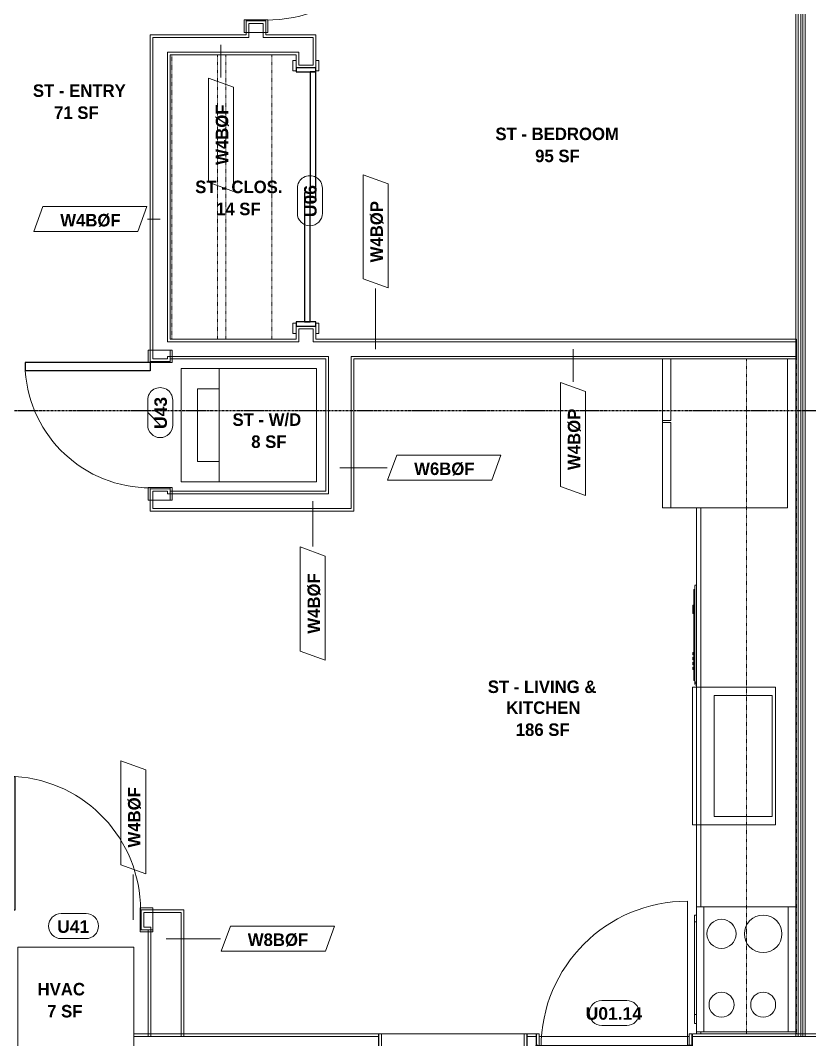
# Model space of a CAD drawing. Header units: inches. Extents: x -4058 to -1781, y 9814 to 12264.
# Drawn here: x -3126.1 to -2936.6, y 10016.3 to 10260.9 of the extents above; entities that cross this region are included whole.
import ezdxf

# ---------------------------------------------------------------- set-up
doc = ezdxf.new("R2010")
doc.units = ezdxf.units.IN
doc.header["$MEASUREMENT"] = 0
doc.linetypes.add('Dash', pattern=[0.25, 0.125, -0.125])
doc.linetypes.add('Grid Line 1_2_', pattern=[0.875, 0.5, -0.125, 0.125, -0.125])
for name, color, linetype, lineweight in [('0-1', 7, 'Continuous', 5), ('0-2', 7, 'Continuous', 9), ('A-AREA-IDEN', 2, 'Continuous', 9), ('A-DETL-GENF-HDLN-1', 7, 'Dash', 9), ('A-DETL-GENF-HDLN-2', 1, 'Continuous', 18), ('A-DOOR-1', 7, 'Continuous', 9), ('A-DOOR-2', 10, 'Continuous', 30), ('A-DOOR-3', 31, 'Continuous', 9), ('A-DOOR-4', 31, 'Continuous', 30), ('A-DOOR-FRAM-1', 7, 'Continuous', 9), ('A-DOOR-FRAM-2', 10, 'Continuous', 30), ('A-DOOR-FRAM-3', 31, 'Continuous', 30), ('A-DOOR-GLAZ-1', 7, 'Continuous', 9), ('A-DOOR-IDEN', 31, 'Continuous', 9), ('A-FLOR-2', 192, 'Continuous', 9), ('A-GENM-1', 7, 'Continuous', 9), ('A-GLAZ', 151, 'Continuous', 18), ('A-GLAZ-1', 10, 'Continuous', 30), ('A-GLAZ-2', 7, 'Continuous', 9), ('A-WALL', 113, 'Continuous', 18), ('A-WALL-1', 7, 'Continuous', 9), ('A-WALL-2', 250, 'Continuous', 18), ('A-WALL-3', 113, 'Continuous', 9), ('A-WALL-IDEN', 211, 'Continuous', 9), ('I-WALL-1', 7, 'Continuous', 9), ('I-WALL-2', 2, 'Continuous', 9), ('P-SANR-FIXT', 6, 'Continuous', 9), ('Q-CASE', 31, 'Continuous', 9), ('Q-CASE-HDLN', 31, 'Dash', 9), ('Q-SPCQ', 91, 'Continuous', 9), ('S-GRID-1', 1, 'Grid Line 1_2_', 30)]:
    doc.layers.add(name, color=color, linetype=linetype, lineweight=lineweight)
doc.styles.add('Arial_B', font='arialbd.ttf', dxfattribs={"height": 3})
doc.styles.add('Century Gothic_B_1', font='GOTHICB.TTF', dxfattribs={"height": 3})

# ---------------------------------------------------------------- blocks, each defined once
blk = doc.blocks.new('Window-Double_Hung-Marvin-Essential - 1-WIDE _TEMP ALL_ ESDH3066-3454280-UNIT PLANS - 1ST FLOOR')
at = {"layer": 'A-DETL-GENF-HDLN-1'}
blk.add_line((16.1, -3.97), (-16.5, -3.97), dxfattribs=at)
at = {"layer": 'A-DETL-GENF-HDLN-2'}
for p, q in [((-17.13, 4.44), (-17.75, 4.44)), ((-17.13, -0.91), (-17.13, 4.44)), ((17.12, 4.44), (17.75, 4.44)), ((17.12, 4.44), (17.12, -0.91)), ((-16.72, -0.94), (-17.75, -0.94)), ((-17.75, -4.03), (-17.75, -0.94)), ((-16.72, -3.52), (-16.72, -0.94)), ((-16.56, -1.28), (-15.34, -1.28)), ((-16.56, -1.28), (-16.56, -2.22)), ((-15.34, -2.22), (-16.56, -2.22)), ((-15.28, -1.4), (-15.94, -1.4)), ((-15.94, -1.4), (-15.94, -2.12)), ((-15.94, -2.12), (-15.28, -2.12)), ((-15.84, -1.41), (-15.84, -2.1)), ((-15.54, -1.54), (-15.54, -1.98)), ((-15.34, -1.28), (-15.28, -1.34)), ((-15.34, -2.22), (-15.28, -2.16)), ((-15.28, -1.34), (-15.28, -1.4)), ((-15.28, -2.12), (-15.28, -2.16)), ((15.34, -1.28), (15.28, -1.34)), ((15.28, -1.34), (15.28, -1.4)), ((15.28, -1.4), (15.94, -1.4)), ((15.28, -2.12), (15.28, -2.16)), ((15.94, -2.12), (15.28, -2.12)), ((15.34, -2.22), (15.28, -2.16)), ((16.56, -1.28), (15.34, -1.28)), ((15.34, -2.22), (16.56, -2.22)), ((15.54, -1.54), (15.54, -1.98)), ((15.84, -1.41), (15.84, -2.1)), ((15.94, -1.4), (15.94, -2.12)), ((16.56, -1.28), (16.56, -2.22)), ((16.72, -3.52), (16.72, -0.94)), ((16.72, -0.94), (17.75, -0.94)), ((17.75, -4.03), (17.75, -0.94)), ((-19.25, -2.98), (-19.25, -2.94)), ((-19.25, -2.94), (-17.9, -2.94)), ((-17.75, -2.98), (-19.25, -2.98)), ((-17.9, -2.94), (-17.9, -2.83)), ((-17.9, -2.83), (-17.75, -2.83)), ((-17.75, -4.03), (-17.16, -4.03)), ((-17.08, -3.62), (-17.16, -4.03)), ((-17.08, -3.62), (-16.19, -3.62)), ((-16.85, -4), (-16.85, -3.62)), ((-16.3, -4), (-16.85, -4)), ((-16.38, -3.52), (-16.72, -3.52)), ((-16.56, -2.5), (-15.34, -2.5)), ((-16.56, -2.5), (-16.56, -3.44)), ((-15.34, -3.44), (-16.56, -3.44)), ((-16.38, -3.62), (-16.38, -3.52)), ((-16.18, -3.76), (-16.3, -3.76)), ((-16.3, -3.76), (-16.3, -4)), ((-16.19, -3.62), (-16.19, -3.72)), ((-16.19, -3.72), (-16.1, -3.72)), ((-16.18, -3.97), (-16.18, -3.76)), ((-16.18, -3.97), (-16.1, -3.97)), ((-16.1, -3.72), (-16.1, -3.97)), ((-15.28, -2.62), (-15.94, -2.62)), ((-15.94, -2.62), (-15.94, -3.34)), ((-15.94, -3.34), (-15.28, -3.34)), ((-15.84, -2.63), (-15.84, -3.32)), ((-15.54, -2.76), (-15.54, -3.2)), ((-15.34, -2.5), (-15.28, -2.56)), ((-15.34, -3.44), (-15.28, -3.38)), ((-15.28, -2.56), (-15.28, -2.62)), ((-15.28, -3.34), (-15.28, -3.38)), ((15.34, -2.5), (15.28, -2.56)), ((15.28, -2.56), (15.28, -2.62)), ((15.28, -2.62), (15.94, -2.62)), ((15.28, -3.34), (15.28, -3.38)), ((15.94, -3.34), (15.28, -3.34)), ((15.34, -3.44), (15.28, -3.38)), ((16.56, -2.5), (15.34, -2.5)), ((15.34, -3.44), (16.56, -3.44)), ((15.54, -2.76), (15.54, -3.2)), ((15.84, -2.63), (15.84, -3.32)), ((15.94, -2.62), (15.94, -3.34)), ((16.19, -3.72), (16.1, -3.72)), ((16.1, -3.72), (16.1, -3.97)), ((16.18, -3.97), (16.1, -3.97)), ((16.18, -3.97), (16.18, -3.76)), ((16.18, -3.76), (16.3, -3.76)), ((17.08, -3.62), (16.19, -3.62)), ((16.19, -3.62), (16.19, -3.72)), ((16.3, -3.76), (16.3, -4)), ((16.3, -4), (16.85, -4)), ((16.38, -3.62), (16.38, -3.52)), ((16.38, -3.52), (16.72, -3.52)), ((16.56, -2.5), (16.56, -3.44)), ((16.85, -4), (16.85, -3.62)), ((17.08, -3.62), (17.16, -4.03)), ((17.75, -4.03), (17.16, -4.03)), ((17.9, -2.83), (17.75, -2.83)), ((17.75, -2.98), (19.25, -2.98)), ((17.9, -2.94), (17.9, -2.83)), ((19.25, -2.94), (17.9, -2.94)), ((19.25, -2.98), (19.25, -2.94))]:
    blk.add_line(p, q, dxfattribs=at)
at = {"layer": 'A-GLAZ'}
for p, q in [((15.84, -1.41), (-15.84, -1.41)), ((15.84, -1.54), (-15.84, -1.54)), ((15.84, -1.98), (-15.84, -1.98)), ((15.84, -2.1), (-15.84, -2.1)), ((15.84, -2.63), (-15.84, -2.63)), ((15.84, -2.76), (-15.84, -2.76)), ((15.84, -3.2), (-15.84, -3.2)), ((15.84, -3.32), (-15.84, -3.32))]:
    blk.add_line(p, q, dxfattribs=at)
at = {"layer": 'A-GLAZ-1'}
for p, q in [((-17.75, -0.91), (-17.75, 4.44)), ((17.75, 4.44), (17.75, -0.91)), ((-17.75, -4.03), (-17.75, -0.94)), ((17.75, -0.94), (17.75, -4.03))]:
    blk.add_line(p, q, dxfattribs=at)
at = {"layer": 'A-GLAZ-2'}
for p, q in [((-17.75, 4.44), (17.75, 4.44)), ((-17.75, -0.94), (17.75, -0.94)), ((17.75, -4.03), (-17.75, -4.03)), ((17.75, -4.44), (19.62, -4.44)), ((17.75, -4.5), (17.75, -4.44)), ((19.62, -4.5), (17.75, -4.5)), ((19.62, -4.44), (19.62, -4.5))]:
    blk.add_line(p, q, dxfattribs=at)
blk = doc.blocks.new('Bayer Built Door - VISTAGRANDE FLUSH _RH_ - 37-1_2__ x 81-3_4__ - 1ST FLOOR 2-3442498-UNIT PLANS - 1ST FLOOR')
at = {"layer": 'A-DOOR-1'}
blk.add_line((17.56, 1.16), (17.56, 36.28), dxfattribs=at)
blk.add_arc((17.56, 1.16), 35.12, 90, 180, dxfattribs=at)
at = {"layer": 'A-DOOR-2'}
for p, q in [((-17.56, 0.09), (-17.56, 1.16)), ((-17.56, 1.16), (-13.13, 1.16)), ((-16.95, 0.08), (-17.56, 0.09)), ((-16.95, -0.56), (-16.95, 0.08)), ((-13.87, 1.16), (-13.87, -0.16)), ((-13.87, 1.16), (-13.87, 1.09)), ((-13.87, 1.09), (-13.36, 1.09)), ((-13.13, 0.59), (-13.87, 0.59)), ((-13.36, 1.09), (-13.16, 0.84)), ((-13.16, 0.84), (-13.13, 0.66)), ((13.12, 1.16), (-13.13, 1.16)), ((-13.13, 0.66), (-13.13, 0.59)), ((13.16, 0.84), (13.12, 0.66)), ((13.12, 0.66), (13.12, 0.59)), ((13.12, 0.59), (13.87, 0.59)), ((17.56, 1.16), (13.12, 1.16)), ((13.36, 1.09), (13.16, 0.84)), ((13.87, 1.09), (13.36, 1.09)), ((13.87, 1.16), (13.87, -0.16)), ((13.87, 1.16), (13.87, 1.09)), ((16.95, 0.08), (17.56, 0.09)), ((16.95, -0.56), (16.95, 0.08)), ((17.56, 0.09), (17.56, 1.16)), ((-16.95, -0.56), (-13.13, -0.56)), ((-13.87, -0.16), (-13.13, -0.16)), ((-13.13, -0.25), (-13.16, -0.56)), ((13.12, -0.56), (-13.13, -0.56)), ((-13.13, -0.16), (-13.13, -0.25)), ((13.12, -0.16), (13.12, -0.25)), ((13.87, -0.16), (13.12, -0.16)), ((13.12, -0.25), (13.16, -0.56)), ((16.95, -0.56), (13.12, -0.56))]:
    blk.add_line(p, q, dxfattribs=at)
at = {"layer": 'A-DOOR-FRAM-1'}
for p, q in [((-18.63, 4.44), (-18, 4.44)), ((-18.63, 1.62), (-18.63, 4.44)), ((-18, 4.44), (-18, 1.62)), ((18, 4.44), (18.62, 4.44)), ((18, 1.62), (18, 4.44)), ((18.62, 4.44), (18.62, 1.62)), ((-18, 1.62), (-18.63, 1.62)), ((18.62, 1.62), (18, 1.62))]:
    blk.add_line(p, q, dxfattribs=at)
at = {"layer": 'A-DOOR-FRAM-2'}
for p, q in [((-18.75, -4.25), (-18.75, 1.62)), ((-18.75, 1.62), (-17.72, 1.62)), ((-18.37, 1.62), (-18.75, 1.62)), ((-18.75, 1.62), (-18.63, 1.62)), ((-18, 1.62), (18, 1.62)), ((-17.72, 1.62), (-17.72, -0.16)), ((17.72, 1.62), (17.72, -0.16)), ((18.75, 1.62), (17.72, 1.62)), ((18.62, 1.62), (18.75, 1.62)), ((18.75, -4.25), (18.75, 1.62)), ((-17.72, -0.16), (-17.14, -0.16)), ((-16.69, -1.73), (-17.38, -1.89)), ((-17.38, -1.89), (-17.38, -2.89)), ((-17.14, -0.16), (-17.14, -0.59)), ((-17.14, -0.59), (-16.69, -0.59)), ((-16.69, -0.59), (-16.69, -1.73)), ((17.14, -0.59), (16.69, -0.59)), ((16.69, -0.59), (16.69, -1.73)), ((16.69, -1.73), (17.38, -1.89)), ((17.14, -0.16), (17.14, -0.59)), ((17.72, -0.16), (17.14, -0.16)), ((17.38, -1.89), (17.38, -2.89)), ((-20.38, -2.94), (-18.75, -2.94)), ((-18.75, -4.25), (-17.72, -4.25)), ((-17.38, -2.89), (-17.72, -3.13)), ((-17.72, -3.13), (-17.72, -4.25)), ((17.38, -2.89), (17.72, -3.13)), ((17.72, -3.13), (17.72, -4.25)), ((18.75, -4.25), (17.72, -4.25)), ((20.37, -2.94), (18.75, -2.94))]:
    blk.add_line(p, q, dxfattribs=at)
at = {"layer": 'A-DOOR-GLAZ-1'}
for p, q in [((-13.87, 0.44), (-13.13, 0.44)), ((-13.66, 0), (-13.66, 0.44)), ((13.12, 0.59), (-13.13, 0.59)), ((13.12, 0.44), (-13.13, 0.44)), ((13.87, 0.44), (13.12, 0.44)), ((13.66, 0), (13.66, 0.44)), ((-13.13, 0), (-13.87, 0)), ((13.12, 0), (-13.13, 0)), ((13.12, -0.16), (-13.13, -0.16)), ((13.12, 0), (13.87, 0))]:
    blk.add_line(p, q, dxfattribs=at)
blk = doc.blocks.new('V-Series_EWC4_SPVU_RFA_2015 - 1ST FLOOR-2484708-UNIT PLANS - 1ST FLOOR')
at = {"layer": 'A-GENM-1'}
for p, q in [((-3126.69, 12090.69), (-3127.25, 12090.69)), ((-3127.25, 12090.69), (-3127.25, 12089.69)), ((-3127.25, 12089.69), (-3126.69, 12089.69)), ((-3098.81, 12090.69), (-3126.69, 12090.69)), ((-3126.69, 12090.69), (-3126.69, 12089.69)), ((-3126.69, 12089.69), (-3126.69, 12090.69)), ((-3126.69, 12089.69), (-3098.81, 12089.69)), ((-3126.69, 12089.69), (-3126.69, 12060.25)), ((-3126.25, 12089.69), (-3126.69, 12089.69)), ((-3126.25, 12088.69), (-3126.25, 12089.69)), ((-3122.95, 12089.69), (-3123.45, 12089.69)), ((-3123.45, 12089.69), (-3123.45, 12088.69)), ((-3122.95, 12088.69), (-3122.95, 12089.69)), ((-3119.47, 12089.69), (-3119.97, 12089.69)), ((-3119.97, 12089.69), (-3119.97, 12088.69)), ((-3119.47, 12088.69), (-3119.47, 12089.69)), ((-3115.98, 12089.69), (-3116.48, 12089.69)), ((-3116.48, 12089.69), (-3116.48, 12088.69)), ((-3115.98, 12088.69), (-3115.98, 12089.69)), ((-3112.5, 12089.69), (-3113, 12089.69)), ((-3113, 12089.69), (-3113, 12088.69)), ((-3112.5, 12088.69), (-3112.5, 12089.69)), ((-3109.01, 12089.69), (-3109.51, 12089.69)), ((-3109.51, 12089.69), (-3109.51, 12088.69)), ((-3109.01, 12088.69), (-3109.01, 12089.69)), ((-3105.53, 12089.69), (-3106.03, 12089.69)), ((-3106.03, 12089.69), (-3106.03, 12088.69)), ((-3105.53, 12088.69), (-3105.53, 12089.69)), ((-3102.05, 12089.69), (-3102.55, 12089.69)), ((-3102.55, 12089.69), (-3102.55, 12088.69)), ((-3102.05, 12088.69), (-3102.05, 12089.69)), ((-3098.81, 12089.69), (-3099.25, 12089.69)), ((-3099.25, 12089.69), (-3099.25, 12088.69)), ((-3098.81, 12089.69), (-3098.81, 12090.69)), ((-3098.25, 12090.69), (-3098.81, 12090.69)), ((-3098.81, 12090.69), (-3098.81, 12089.69)), ((-3098.81, 12089.69), (-3098.25, 12089.69)), ((-3098.81, 12060.25), (-3098.81, 12089.69)), ((-3098.25, 12089.69), (-3098.25, 12090.69)), ((-3123.45, 12088.69), (-3126.25, 12088.69)), ((-3119.97, 12088.69), (-3122.95, 12088.69)), ((-3116.48, 12088.69), (-3119.47, 12088.69)), ((-3113, 12088.69), (-3115.98, 12088.69)), ((-3109.51, 12088.69), (-3112.5, 12088.69)), ((-3106.03, 12088.69), (-3109.01, 12088.69)), ((-3102.55, 12088.69), (-3105.53, 12088.69)), ((-3099.25, 12088.69), (-3102.05, 12088.69)), ((-3126.69, 12060.25), (-3098.81, 12060.25))]:
    blk.add_line(p, q, dxfattribs=at)
blk = doc.blocks.new('CTR - 1st Phase - Shell_rvt-1-UNIT PLANS - 1ST FLOOR')
at = {"layer": 'A-WALL-1'}
for p, q in [((-3040.02, 10017.71), (-3098.81, 10017.71)), ((-3098.81, 10017.71), (-3098.81, 10010.59)), ((-3002.27, 10017.71), (-3004.52, 10017.71)), ((-3002.27, 10008.84), (-3002.27, 10017.71)), ((-2906.27, 10017.71), (-2964.77, 10017.71)), ((-2964.77, 10017.71), (-2964.77, 10008.84))]:
    blk.add_line(p, q, dxfattribs=at)
at = {"layer": 'A-WALL-2'}
for p, q in [((-3040.02, 10017.09), (-3098.81, 10017.09)), ((-3002.27, 10017.09), (-3004.52, 10017.09)), ((-2906.27, 10017.09), (-2964.77, 10017.09))]:
    blk.add_line(p, q, dxfattribs=at)
at = {"layer": '0-2'}
for name, p in [('Bayer Built Door - VISTAGRANDE FLUSH _RH_ - 37-1_2__ x 81-3_4__ - 1ST FLOOR 2-3442498-UNIT PLANS - 1ST FLOOR', (-2983.52, 10013.28)), ('Window-Double_Hung-Marvin-Essential - 1-WIDE _TEMP ALL_ ESDH3066-3454280-UNIT PLANS - 1ST FLOOR', (-3022.27, 10013.28))]:
    blk.add_blockref(name, p, dxfattribs=at)
at = {"layer": '0-2', "rotation": 180}
blk.add_blockref('V-Series_EWC4_SPVU_RFA_2015 - 1ST FLOOR-2484708-UNIT PLANS - 1ST FLOOR', (-6225.5, 22098.78), dxfattribs=at)
blk = doc.blocks.new('CTR - 1st Phase - Common Walls_rvt-1-UNIT PLANS - 1ST FLOOR')
at = {"layer": 'A-WALL-2'}
for p, q in [((-2939.34, 10017.09), (-2939.34, 10373.41)), ((-2938.71, 10017.09), (-2938.71, 10373.41)), ((-2938.21, 10017.09), (-2938.21, 10373.41)), ((-2937.71, 10017.09), (-2937.71, 10373.41))]:
    blk.add_line(p, q, dxfattribs=at)
at = {"layer": 'I-WALL-1'}
for p, q in [((-2939.96, 10334.66), (-2939.96, 10017.09)), ((-2939.96, 10017.09), (-2931.09, 10017.09))]:
    blk.add_line(p, q, dxfattribs=at)
blk = doc.blocks.new('CTR - 1st Phase - Structure_rvt-1-UNIT PLANS - 1ST FLOOR')
at = {"layer": 'S-GRID-1'}
blk.add_line((-1781.27, 10167.19), (-4041.78, 10167.19), dxfattribs=at)
blk = doc.blocks.new('SLIDING - FLUSH - SLIDING - FLUSH - 5-0 x 6-8-3934327-UNIT PLANS - 1ST FLOOR')
at = {"layer": 'A-DOOR-3'}
for p, q in [((-30.25, 3), (-32.75, 3)), ((-32.75, 3), (-32.75, 2.25)), ((-30.25, 2.25), (-30.25, 3)), ((30.25, 3), (30.25, 2.25)), ((32.75, 3), (30.25, 3)), ((32.75, 2.25), (32.75, 3)), ((-32.75, 2.25), (-30.25, 2.25)), ((30.25, 2.25), (32.75, 2.25)), ((-30.25, -2.5), (-32.75, -2.5)), ((-32.75, -2.5), (-32.75, -3.25)), ((-32.75, -3.25), (-30.25, -3.25)), ((-30.25, -3.25), (-30.25, -2.5)), ((32.75, -2.5), (30.25, -2.5)), ((30.25, -2.5), (30.25, -3.25)), ((30.25, -3.25), (32.75, -3.25)), ((32.75, -3.25), (32.75, -2.5))]:
    blk.add_line(p, q, dxfattribs=at)
at = {"layer": 'A-DOOR-4'}
for p, q in [((1, 2.25), (-30, 2.25)), ((-30, 2.25), (-30, 0.87)), ((-30, 0.87), (1, 0.87)), ((30, 0.87), (-1, 0.87)), ((-1, 0.87), (-1, -0.5)), ((1, 0.87), (1, 2.25)), ((30, -0.5), (30, 0.87)), ((-1, -0.5), (30, -0.5))]:
    blk.add_line(p, q, dxfattribs=at)
at = {"layer": 'A-DOOR-FRAM-3'}
for p, q in [((-30, 2.25), (-31, 2.25)), ((-31, 2.25), (-31, -2.5)), ((-30, -2.5), (-30, 2.25)), ((31, 2.25), (30, 2.25)), ((30, 2.25), (30, -2.5)), ((31, -2.5), (31, 2.25)), ((-31, -2.5), (-30, -2.5)), ((30, -2.5), (31, -2.5))]:
    blk.add_line(p, q, dxfattribs=at)
blk = doc.blocks.new('SWING - SINGLE - FLUSH - SWING - FLUSH - 2-10 x 6-8 - PRIVACY-V37-UNIT PLANS - 1ST FLOOR')
at = {"layer": 'A-DOOR-3'}
for p, q in [((-20, 2.37), (-20, 2.87)), ((-20, 2.87), (-17, 2.87)), ((-17, 2.87), (-17, 2.37)), ((17, 2.37), (17, 2.87)), ((17, 2.87), (20, 2.87)), ((20, 2.87), (20, 2.37)), ((-20, 2.37), (-17, 2.37)), ((-20, -2.88), (-20, 2.37)), ((-17, 2.37), (-20, 2.37)), ((-17, 2.37), (-17, -2.88)), ((17, 2.37), (20, 2.37)), ((17, -2.88), (17, 2.37)), ((20, 2.37), (17, 2.37)), ((20, 2.37), (20, -2.88)), ((-17, -2.88), (-20, -2.88)), ((20, -2.88), (17, -2.88))]:
    blk.add_line(p, q, dxfattribs=at)
blk.add_arc((17, -2.38), 34.07, 180, 266.6343, dxfattribs=at)
at = {"layer": 'A-DOOR-4'}
for p, q in [((15, -2.38), (15, -36.38)), ((17, -2.38), (15, -2.38)), ((17, -2.38), (17, -36.38)), ((17, -36.38), (15, -36.38))]:
    blk.add_line(p, q, dxfattribs=at)
blk = doc.blocks.new('OD_CW_Closet - OD_CW_Closet-3786619-UNIT PLANS - 1ST FLOOR')
at = {"layer": 'Q-CASE-HDLN'}
for p, q in [((68.99, 24), (0.74, 24)), ((0.74, 24), (0.74, 0)), ((68.99, 0), (68.99, 24)), ((0.74, 13), (68.99, 13)), ((0.74, 11), (68.99, 11)), ((0.74, 0), (68.99, 0))]:
    blk.add_line(p, q, dxfattribs=at)
blk = doc.blocks.new('SWING - SINGLE - FLUSH - SWING - FLUSH - 2-6 x 6-8 - PASSAGE-4346080-UNIT PLANS - 1ST FLOOR')
at = {"layer": 'A-DOOR-3'}
for p, q in [((-15, 2.875), (-18, 2.875)), ((-18, 2.875), (-18, -2.375)), ((-15, -2.375), (-15, 2.875)), ((18, 2.875), (15, 2.875)), ((15, 2.875), (15, -2.375)), ((18, -2.375), (18, 2.875)), ((-18, -2.375), (-15, -2.375)), ((-15, -2.375), (-18, -2.375)), ((-18, -2.375), (-18, -2.875)), ((-15, -2.875), (-15, -2.375)), ((15, -2.375), (18, -2.375)), ((18, -2.375), (15, -2.375)), ((15, -2.375), (15, -2.875)), ((18, -2.875), (18, -2.375)), ((-18, -2.875), (-15, -2.875)), ((15, -2.875), (18, -2.875))]:
    blk.add_line(p, q, dxfattribs=at)
blk.add_arc((15, 2.375), 30.067, 93.81407, 180, dxfattribs=at)
at = {"layer": 'A-DOOR-4'}
for p, q in [((13, 2.375), (13, 32.375)), ((15, 32.375), (13, 32.375)), ((15, 2.375), (15, 32.375)), ((15, 2.375), (13, 2.375))]:
    blk.add_line(p, q, dxfattribs=at)
blk = doc.blocks.new('Stacked Washer and Dryer - 26_x25_ - Private-3627842-UNIT PLANS - 1ST FLOOR')
at = {"layer": 'P-SANR-FIXT'}
for p, q in [((0, 13.625), (32.4375, 13.625)), ((0, 13.625), (0, -13.625)), ((23.34375, -13.625), (23.34375, 13.625)), ((32.4375, 13.625), (32.4375, -13.625)), ((28.53125, 8.75), (23.34375, 8.75)), ((28.53125, -8.75), (28.53125, 8.75)), ((23.34375, -8.75), (28.53125, -8.75)), ((32.4375, -13.625), (0, -13.625))]:
    blk.add_line(p, q, dxfattribs=at)
blk = doc.blocks.new('OD_CW_Base Cabinet - OD_CW_Base Cabinet-3857769-UNIT PLANS - 1ST FLOOR')
at = {"layer": 'Q-CASE'}
for p, q in [((0.74, 0), (1.24, 0)), ((31.24, 0), (126.94, 0))]:
    blk.add_line(p, q, dxfattribs=at)
blk = doc.blocks.new('OD_CW_Upper Cabinet - OD_CW_Upper Cabinet-4366999-UNIT PLANS - 1ST FLOOR')
at = {"layer": 'Q-CASE-HDLN'}
for p, q in [((0.74, -24), (0.74, -12)), ((0.74, -12), (162.69, -12)), ((162.69, -12), (162.69, -24)), ((162.69, -24), (0.74, -24))]:
    blk.add_line(p, q, dxfattribs=at)
blk = doc.blocks.new('SWING - SINGLE - FLUSH - SWING - 32_ x 80_ - WITH ACOUSTICAL SEAL-4346081-UNIT PLANS - 1ST FLOOR')
at = {"layer": 'A-DOOR-3'}
for p, q in [((-19, 2.37), (-19, 2.87)), ((-19, 2.87), (-16, 2.87)), ((-16, 2.87), (-16, 2.37)), ((16, 2.37), (16, 2.87)), ((16, 2.87), (19, 2.87)), ((19, 2.87), (19, 2.37)), ((-19, 2.37), (-16, 2.37)), ((-19, -2.88), (-19, 2.37)), ((-16, 2.37), (-19, 2.37)), ((-16, 2.37), (-16, -2.88)), ((16, 2.37), (19, 2.37)), ((16, -2.88), (16, 2.37)), ((19, 2.37), (16, 2.37)), ((19, 2.37), (19, -2.88)), ((-16, -2.88), (-19, -2.88)), ((19, -2.88), (16, -2.88))]:
    blk.add_line(p, q, dxfattribs=at)
blk.add_arc((16, -2.38), 32.07, 180, 266.4241, dxfattribs=at)
at = {"layer": 'A-DOOR-4'}
for p, q in [((14, -2.38), (14, -34.38)), ((16, -2.38), (14, -2.38)), ((16, -2.38), (16, -34.38)), ((16, -34.38), (14, -34.38))]:
    blk.add_line(p, q, dxfattribs=at)
blk = doc.blocks.new('Stainless Steel Farmhous Kitchen Sink - Stainless Steel Farmhous Kitchen Sink-2443921-UNIT PLANS - 1ST FLOOR')
at = {"layer": 'P-SANR-FIXT'}
for p, q in [((0, -2.25), (-33, -2.25)), ((-33, -2.25), (-33, -22.2)), ((0, -22.2), (0, -2.25)), ((-31, -16.96), (-31, -3)), ((-31, -3), (-2, -3)), ((-2, -3), (-2, -16.96)), ((-2, -16.96), (-31, -16.96)), ((-33, -22.2), (0, -22.2))]:
    blk.add_line(p, q, dxfattribs=at)
blk = doc.blocks.new('Refrigerator_-_Side-by-Side_6047 - 36_ X 30_-V54-UNIT PLANS - 1ST FLOOR')
at = {"layer": 'Q-SPCQ'}
for p, q in [((17.87, 14.42), (-17.88, 14.42)), ((-17.88, 14.42), (-17.88, -15.58)), ((17.87, -15.58), (17.87, 14.42)), ((-17.88, -13.58), (-3.13, -13.58)), ((-17.88, -13.58), (-17.88, -15.58)), ((-3.13, -15.58), (-3.13, -13.58)), ((-2.63, -13.58), (17.87, -13.58)), ((-2.63, -13.58), (-2.63, -15.58)), ((17.87, -15.58), (17.87, -13.58)), ((-17.88, -15.58), (17.87, -15.58)), ((-3.13, -15.58), (-17.88, -15.58)), ((17.87, -15.58), (-2.63, -15.58))]:
    blk.add_line(p, q, dxfattribs=at)
blk = doc.blocks.new('Wall Tag - Arch Wall-3956453-UNIT PLANS - 1ST FLOOR')
at = {"layer": 'A-WALL-IDEN'}
for p, q in [((-0.3561, 0.0937), (-0.4244, -0.0937)), ((0.4244, 0.0937), (-0.3561, 0.0937)), ((0.3561, -0.0937), (0.4244, 0.0937)), ((-0.4244, -0.0937), (0.3561, -0.0937))]:
    blk.add_line(p, q, dxfattribs=at)
blk = doc.blocks.new('Door Tag - Type Mark-2601225-UNIT PLANS - 1ST FLOOR')
at = {"layer": 'A-DOOR-IDEN'}
for p, q in [((0.09375, 0.09375), (-0.09375, 0.09375)), ((-0.09375, -0.09375), (0.09375, -0.09375))]:
    blk.add_line(p, q, dxfattribs=at)
for centre, start, end in [((-0.09375, 0), 90, 270), ((0.09375, 0), 270, 90)]:
    blk.add_arc(centre, 0.09375, start, end, dxfattribs=at)

msp = doc.modelspace()

# ---------------------------------------------------------------- block references
at = {"layer": '0-1'}
msp.add_blockref('CTR - 1st Phase - Shell_rvt-1-UNIT PLANS - 1ST FLOOR', (0, 0), dxfattribs=at)

# ---------------------------------------------------------------- next in the draw order: linework, layer by layer
at = {"layer": 'A-DOOR-IDEN'}
msp.add_line((-3092.52, 10163.79), (-3095.52, 10166.79), dxfattribs=at)
at = {"layer": 'A-FLOR-2'}
for p, q in [((-3002.27, 10017.09), (-3002.15, 10017.09)), ((-3001.52, 10017.09), (-2965.52, 10017.09)), ((-2964.9, 10017.09), (-2964.77, 10017.09))]:
    msp.add_line(p, q, dxfattribs=at)
at = {"layer": 'A-WALL'}
for p, q in [((-3067.77, 10260.16), (-3071.27, 10260.16)), ((-3071.27, 10260.16), (-3071.27, 10256.79)), ((-3067.77, 10256.79), (-3067.77, 10260.16)), ((-3094.27, 10256.79), (-3094.27, 10187.66)), ((-3094.27, 10256.79), (-3071.27, 10256.79)), ((-3067.77, 10256.79), (-3055.77, 10256.79)), ((-3055.77, 10250.16), (-3055.77, 10256.79)), ((-3090.77, 10253.29), (-3090.77, 10187.66)), ((-3090.77, 10253.29), (-3059.27, 10253.29)), ((-3059.27, 10253.29), (-3059.27, 10250.16)), ((-3059.27, 10250.16), (-3055.77, 10250.16)), ((-3094.27, 10187.66), (-3094.27, 10179.66)), ((-3090.77, 10183.79), (-3090.77, 10187.66)), ((-3059.27, 10186.91), (-3059.27, 10183.79)), ((-3055.77, 10186.91), (-3059.27, 10186.91)), ((-3055.77, 10183.79), (-3055.77, 10186.91)), ((-3090.77, 10183.79), (-3059.27, 10183.79)), ((-3055.77, 10183.79), (-2939.77, 10183.79)), ((-3094.27, 10179.66), (-3090.77, 10179.66)), ((-3090.77, 10179.66), (-3090.77, 10180.29)), ((-3090.77, 10180.29), (-3052.15, 10180.29)), ((-3052.15, 10147.29), (-3052.15, 10180.29)), ((-3046.65, 10180.29), (-2939.77, 10180.29)), ((-3046.65, 10143.79), (-3046.65, 10180.29)), ((-3090.77, 10147.91), (-3094.27, 10147.91)), ((-3094.27, 10147.91), (-3094.27, 10143.79)), ((-3090.77, 10147.29), (-3090.77, 10147.91)), ((-3052.15, 10147.29), (-3090.77, 10147.29)), ((-3046.65, 10143.79), (-3094.27, 10143.79)), ((-3096.44, 10046.83), (-3087.5, 10046.83)), ((-3096.44, 10046.83), (-3096.44, 10043.33)), ((-3087.5, 10046.83), (-3087.5, 10017.08)), ((-3096.44, 10043.33), (-3094.75, 10043.33)), ((-3094.75, 10043.33), (-3094.75, 10017.08))]:
    msp.add_line(p, q, dxfattribs=at)
at = {"layer": 'A-WALL-3'}
for p, q in [((-3071.9, 10260.79), (-3071.9, 10257.41)), ((-3067.15, 10260.79), (-3071.9, 10260.79)), ((-3067.15, 10257.41), (-3067.15, 10260.79)), ((-3094.9, 10257.41), (-3094.9, 10187.66)), ((-3071.9, 10257.41), (-3094.9, 10257.41)), ((-3055.15, 10257.41), (-3067.15, 10257.41)), ((-3055.15, 10249.54), (-3055.15, 10257.41)), ((-3090.15, 10187.66), (-3090.15, 10252.66)), ((-3090.15, 10252.66), (-3059.9, 10252.66)), ((-3059.9, 10252.66), (-3059.9, 10249.54)), ((-3059.9, 10249.54), (-3055.15, 10249.54)), ((-3094.9, 10187.66), (-3094.9, 10179.04)), ((-3090.15, 10184.41), (-3090.15, 10187.66)), ((-3059.9, 10187.54), (-3059.9, 10184.41)), ((-3055.15, 10187.54), (-3059.9, 10187.54)), ((-3055.15, 10184.41), (-3055.15, 10187.54)), ((-3059.9, 10184.41), (-3090.15, 10184.41)), ((-2939.77, 10184.41), (-3055.15, 10184.41)), ((-2939.77, 10179.66), (-2939.77, 10184.41)), ((-3090.15, 10179.04), (-3090.15, 10179.66)), ((-3090.15, 10179.66), (-3052.77, 10179.66)), ((-3052.77, 10179.66), (-3052.77, 10147.92)), ((-3046.02, 10179.66), (-2971.96, 10179.66)), ((-3046.02, 10143.17), (-3046.02, 10179.66)), ((-2941.96, 10179.66), (-2939.77, 10179.66)), ((-3094.9, 10179.04), (-3090.15, 10179.04)), ((-3090.15, 10148.54), (-3094.9, 10148.54)), ((-3094.9, 10148.54), (-3094.9, 10143.17)), ((-3090.15, 10147.92), (-3090.15, 10148.54)), ((-3052.77, 10147.92), (-3090.15, 10147.92)), ((-3094.9, 10143.17), (-3046.02, 10143.17)), ((-3095.37, 10047.46), (-3097.06, 10047.46)), ((-3097.06, 10047.46), (-3097.06, 10042.71)), ((-3097.06, 10042.71), (-3095.37, 10042.71))]:
    msp.add_line(p, q, dxfattribs=at)
at = {"layer": 'A-WALL-IDEN'}
for p, q in [((-3077.92, 10255.04), (-3077.92, 10247.2)), ((-3092.52, 10213.22), (-3095.55, 10213.22)), ((-3040.81, 10182.04), (-3040.81, 10196.54)), ((-2993.41, 10182.04), (-2993.41, 10174.2)), ((-3049.4, 10153.57), (-3038.06, 10153.57)), ((-3055.89, 10145.54), (-3055.89, 10134.7)), ((-3099, 10045.08), (-3099, 10055.93)), ((-3091.12, 10040.56), (-3078, 10040.56))]:
    msp.add_line(p, q, dxfattribs=at)
at = {"layer": 'I-WALL-2'}
for p, q in [((-3086.87, 10047.46), (-3095.37, 10047.46)), ((-3086.87, 10017.08), (-3086.87, 10047.46)), ((-3095.37, 10042.71), (-3095.37, 10017.08)), ((-3095.37, 10017.08), (-3086.87, 10017.08))]:
    msp.add_line(p, q, dxfattribs=at)
at = {"layer": 'Q-CASE'}
for p, q in [((-2963.77, 10048.21), (-2963.77, 10143.91)), ((-2962.77, 10048.21), (-2962.77, 10143.91)), ((-2962.77, 10143.91), (-2962.77, 10048.21)), ((-2963.77, 10017.71), (-2963.77, 10018.21)), ((-2962.77, 10017.71), (-2962.77, 10018.21)), ((-2962.77, 10018.21), (-2962.77, 10017.71))]:
    msp.add_line(p, q, dxfattribs=at)
at = {"layer": 'Q-SPCQ'}
for p, q in [((-2964.4, 10102.51), (-2964.4, 10124.32)), ((-2964.15, 10124.32), (-2964.4, 10124.32)), ((-2964.15, 10125.22), (-2964.15, 10102.49)), ((-2963.77, 10125.41), (-2963.95, 10125.41)), ((-2964.4, 10120.59), (-2964.65, 10120.59)), ((-2964.65, 10119.61), (-2964.65, 10120.59)), ((-2964.65, 10118.62), (-2964.65, 10119.61)), ((-2964.65, 10118.62), (-2964.4, 10118.62)), ((-2964.65, 10108.67), (-2964.65, 10109.26)), ((-2964.4, 10109.26), (-2964.65, 10109.26)), ((-2964.65, 10108.67), (-2964.4, 10108.67)), ((-2964.65, 10107.49), (-2964.65, 10108.08)), ((-2964.4, 10108.08), (-2964.65, 10108.08)), ((-2964.65, 10107.49), (-2964.4, 10107.49)), ((-2964.65, 10106.31), (-2964.65, 10106.9)), ((-2964.4, 10106.9), (-2964.65, 10106.9)), ((-2964.65, 10106.31), (-2964.4, 10106.31)), ((-2964.65, 10105.13), (-2964.65, 10105.72)), ((-2964.4, 10105.72), (-2964.65, 10105.72)), ((-2964.65, 10105.13), (-2964.4, 10105.13)), ((-2964.15, 10102.51), (-2964.4, 10102.51)), ((-2964.15, 10102.49), (-2964.15, 10101.61)), ((-2963.95, 10101.41), (-2963.77, 10101.41)), ((-2963.77, 10018.21), (-2963.77, 10048.21)), ((-2962.02, 10048.21), (-2963.77, 10048.21)), ((-2962.02, 10048.21), (-2962.02, 10018.21)), ((-2962.02, 10018.21), (-2962.02, 10048.21)), ((-2962.02, 10048.21), (-2941.77, 10048.21)), ((-2941.77, 10048.21), (-2939.96, 10048.21)), ((-2941.77, 10048.21), (-2941.77, 10018.21)), ((-2964.27, 10044.6), (-2964.27, 10046.21)), ((-2963.77, 10046.21), (-2964.27, 10046.21)), ((-2964.27, 10022.34), (-2964.27, 10044.6)), ((-2963.77, 10044.6), (-2964.27, 10044.6)), ((-2964.27, 10020.21), (-2964.27, 10022.34)), ((-2964.27, 10022.34), (-2963.77, 10022.34)), ((-2964.27, 10020.21), (-2963.77, 10020.21)), ((-2963.77, 10018.21), (-2962.02, 10018.21)), ((-2941.77, 10018.21), (-2962.02, 10018.21)), ((-2939.96, 10018.21), (-2941.77, 10018.21))]:
    msp.add_line(p, q, dxfattribs=at)
for centre, radius, start, end in [((-2963.95, 10125.22), 0.197, 90, 180), ((-2963.95, 10125.22), 0.197, 105, 165), ((-2963.08, 10102.49), 1.07, 180, 229.1261), ((-2963.95, 10101.61), 0.197, 180, 270), ((-2957.77, 10041.71), 3.5, 90, 270), ((-2957.77, 10041.71), 3.5, 270, 90), ((-2947.77, 10041.71), 4.5, 90, 270), ((-2947.77, 10041.71), 4.5, 270, 90), ((-2957.77, 10024.71), 3, 90, 270), ((-2957.77, 10024.71), 3, 270, 90), ((-2947.77, 10024.71), 3, 90, 270), ((-2947.77, 10024.71), 3, 270, 90)]:
    msp.add_arc(centre, radius, start, end, dxfattribs=at)

# ---------------------------------------------------------------- next in the draw order: block references
at = {"layer": '0-1'}
for name in ['CTR - 1st Phase - Structure_rvt-1-UNIT PLANS - 1ST FLOOR', 'CTR - 1st Phase - Common Walls_rvt-1-UNIT PLANS - 1ST FLOOR']:
    msp.add_blockref(name, (0, 0), dxfattribs=at)
at = {"layer": 'A-DOOR-3'}
for name, p, rotation in [('SWING - SINGLE - FLUSH - SWING - FLUSH - 2-10 x 6-8 - PRIVACY-V37-UNIT PLANS - 1ST FLOOR', (-3069.52, 10278.04), 90.00000000003263), ('SLIDING - FLUSH - SLIDING - FLUSH - 5-0 x 6-8-3934327-UNIT PLANS - 1ST FLOOR', (-3057.4, 10218.54), 270.0000000000453), ('SWING - SINGLE - FLUSH - SWING - FLUSH - 2-6 x 6-8 - PASSAGE-4346080-UNIT PLANS - 1ST FLOOR', (-3092.52, 10163.79), 89.99999999997411), ('SWING - SINGLE - FLUSH - SWING - 32_ x 80_ - WITH ACOUSTICAL SEAL-4346081-UNIT PLANS - 1ST FLOOR', (-3113.31, 10045.08), 180)]:
    msp.add_blockref(name, p, dxfattribs=dict(at, rotation=rotation))
at = {"layer": 'A-DOOR-IDEN', "xscale": 31.99999999999999, "yscale": 31.99999999999999, "zscale": 31.99999999999999, "rotation": 89.99999999999955}
for p in [(-3056.59, 10217.64), (-3092.52, 10166.79)]:
    msp.add_blockref('Door Tag - Type Mark-2601225-UNIT PLANS - 1ST FLOOR', p, dxfattribs=at)
at = {"layer": 'A-DOOR-IDEN', "xscale": 31.99999999999999, "yscale": 31.99999999999999, "zscale": 31.99999999999999}
for p in [(-3113.31, 10043.58), (-2983.52, 10022.73)]:
    msp.add_blockref('Door Tag - Type Mark-2601225-UNIT PLANS - 1ST FLOOR', p, dxfattribs=at)
at = {"layer": 'A-WALL-IDEN', "xscale": 31.99999999999999, "yscale": 31.99999999999999, "zscale": 31.99999999999999, "rotation": 89.99999999999955}
for p in [(-3077.92, 10233.46), (-3040.81, 10210.28), (-2993.41, 10160.46), (-3055.89, 10120.97), (-3099, 10069.66)]:
    msp.add_blockref('Wall Tag - Arch Wall-3956453-UNIT PLANS - 1ST FLOOR', p, dxfattribs=at)
at = {"layer": 'A-WALL-IDEN', "xscale": 31.99999999999999, "yscale": 31.99999999999999, "zscale": 31.99999999999999}
for p in [(-3109.28, 10213.22), (-3024.33, 10153.57), (-3064.26, 10040.56)]:
    msp.add_blockref('Wall Tag - Arch Wall-3956453-UNIT PLANS - 1ST FLOOR', p, dxfattribs=at)
at = {"layer": 'P-SANR-FIXT'}
for name, p, rotation in [('Stacked Washer and Dryer - 26_x25_ - Private-3627842-UNIT PLANS - 1ST FLOOR', (-3055.02, 10163.79), 180), ('Stainless Steel Farmhous Kitchen Sink - Stainless Steel Farmhous Kitchen Sink-2443921-UNIT PLANS - 1ST FLOOR', (-2942.57, 10067.91), 269.9999999999919)]:
    msp.add_blockref(name, p, dxfattribs=dict(at, rotation=rotation))
at = {"layer": 'Q-CASE'}
for name, p, rotation in [('OD_CW_Closet - OD_CW_Closet-3786619-UNIT PLANS - 1ST FLOOR', (-3065.74, 10183.68), 90.00000000002066), ('OD_CW_Upper Cabinet - OD_CW_Upper Cabinet-4366999-UNIT PLANS - 1ST FLOOR', (-2963.77, 10016.98), 89.99999999998411), ('OD_CW_Base Cabinet - OD_CW_Base Cabinet-3857769-UNIT PLANS - 1ST FLOOR', (-2963.77, 10016.98), 90.0000000000046)]:
    msp.add_blockref(name, p, dxfattribs=dict(at, rotation=rotation))
at = {"layer": 'Q-SPCQ', "rotation": 269.9999999999996}
msp.add_blockref('Refrigerator_-_Side-by-Side_6047 - 36_ X 30_-V54-UNIT PLANS - 1ST FLOOR', (-2956.38, 10161.79), dxfattribs=at)

# ---------------------------------------------------------------- next in the draw order: texts
at = {"layer": 'A-AREA-IDEN', "char_height": 3, "attachment_point": 1, "style": 'Century Gothic_B_1'}
for s, insert, width in [('ST - ENTRY', (-3123.07, 10245.56), 24.745), ('71 SF', (-3117.98, 10240.27), 12.423), ('ST - BEDROOM', (-3012.04, 10235.18), 35.552), ('95 SF', (-3002.5, 10229.89), 12.423), ('ST - CLOS.', (-3084.11, 10222.46), 24.543), ('14 SF', (-3079.1, 10217.17), 12.423), ('ST - W/D', (-3075.16, 10166.61), 20.402), ('8 SF', (-3070.66, 10161.32), 9.494), ('ST - LIVING &', (-3013.87, 10102.51), 31.613), ('KITCHEN', (-3009.45, 10097.51), 20.907), ('186 SF', (-3007.16, 10092.21), 15.352), ('HVAC', (-3121.94, 10029.95), 15.049), ('7 SF', (-3119.65, 10024.66), 9.494)]:
    msp.add_mtext(s, dxfattribs=dict(at, insert=insert, width=width))
at = {"layer": 'A-DOOR-IDEN', "char_height": 3, "width": 9.393, "attachment_point": 1, "rotation": 90, "style": 'Arial_B'}
for s, insert in [('U06', (-3057.97, 10213.71)), ('U43', (-3093.9, 10162.86))]:
    msp.add_mtext(s, dxfattribs=dict(at, insert=insert))
at = {"layer": 'A-DOOR-IDEN', "char_height": 3, "attachment_point": 1, "style": 'Arial_B'}
for s, insert, width in [('U41', (-3117.24, 10044.96), 9.393), ('U01.14', (-2990.37, 10024.11), 16.463)]:
    msp.add_mtext(s, dxfattribs=dict(at, insert=insert, width=width))
at = {"layer": 'A-WALL-IDEN', "char_height": 3, "attachment_point": 1, "rotation": 90, "style": 'Century Gothic_B_1'}
for s, insert, width in [('W4BØF', (-3079.17, 10226.25), 17.372), ('W4BØP', (-3042.06, 10202.85), 17.877), ('W4BØP', (-2994.66, 10153.03), 17.877), ('W4BØF', (-3057.14, 10113.75), 17.372), ('W4BØF', (-3100.25, 10062.44), 17.372)]:
    msp.add_mtext(s, dxfattribs=dict(at, insert=insert, width=width))
at = {"layer": 'A-WALL-IDEN', "char_height": 3, "width": 17.372, "attachment_point": 1, "style": 'Century Gothic_B_1'}
for s, insert in [('W4BØF', (-3116.5, 10214.47)), ('W6BØF', (-3031.55, 10154.82)), ('W8BØF', (-3071.48, 10041.81))]:
    msp.add_mtext(s, dxfattribs=dict(at, insert=insert))

doc.saveas('drawing.dxf')
